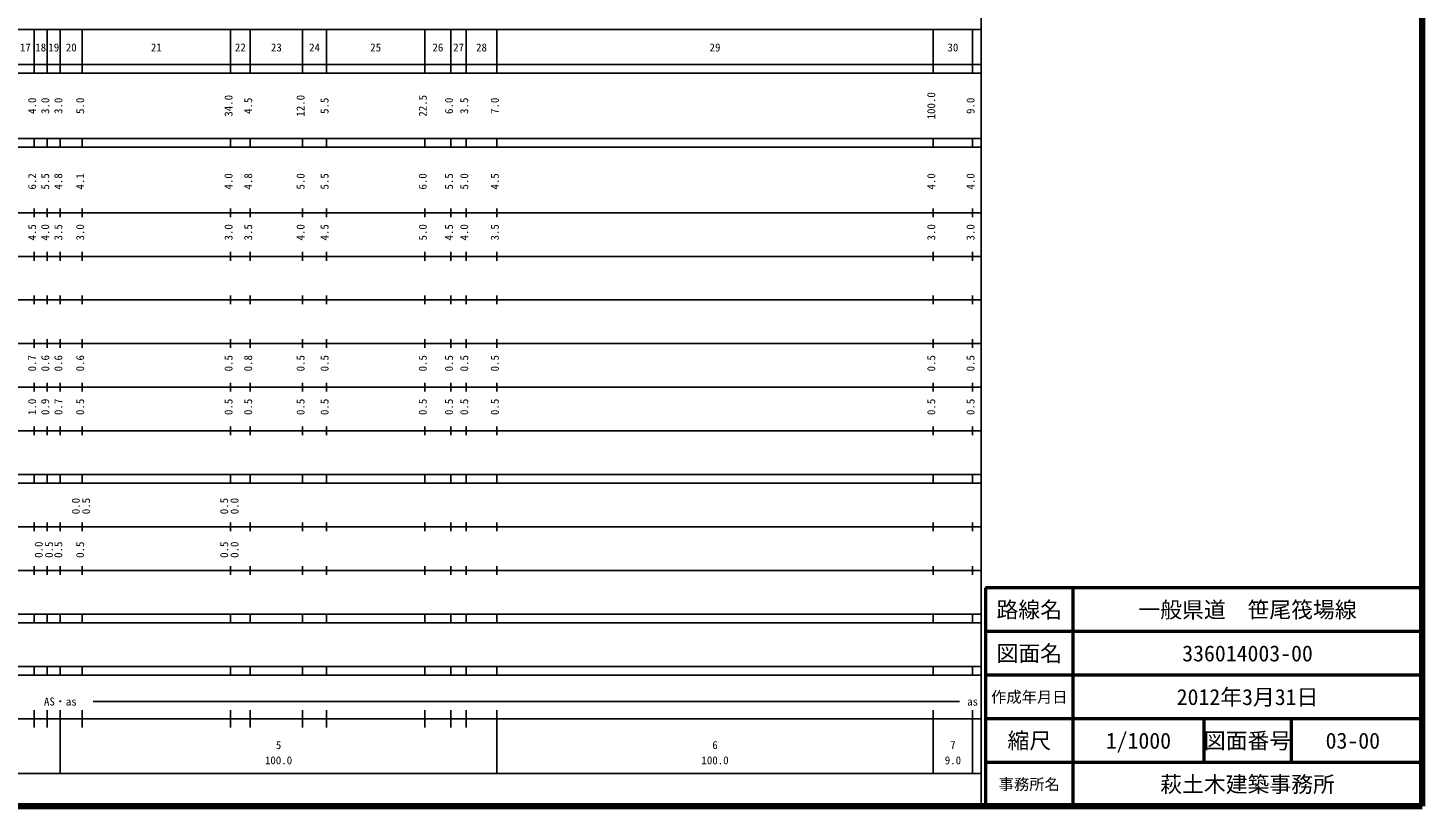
# Model space of a CAD drawing. Units: millimetres on the paper, enlarged 1000 times. Extents: x 40000 to 680000, y 20000 to 380000.
# Drawn here: x 360569 to 680000, y 20000 to 198357 of the extents above; entities that cross this region are included whole.
import ezdxf
from ezdxf.enums import TextEntityAlignment as Align

# ---------------------------------------------------------------- set-up
doc = ezdxf.new("R2010")
doc.units = ezdxf.units.MM
doc.header["$LTSCALE"] = 1000
for name, color, linetype, lineweight in [('M-TTL', 2, 'Continuous', 140), ('M-TTL-BAND', 7, 'Continuous', 25), ('M-TTL-FRAM', 2, 'Continuous', 50), ('M-TTL-LINE', 7, 'Continuous', 50)]:
    doc.layers.add(name, color=color, linetype=linetype, lineweight=lineweight)
doc.layers.add('M-TTL-TXT', color=7, linetype='Continuous')
doc.styles.add('ＭＳ ゴシック', font='')
doc.styles.get('ＭＳ ゴシック').set_extended_font_data('MS Gothic')

msp = doc.modelspace()

# ---------------------------------------------------------------- linework, layer by layer
at = {"layer": 'M-TTL'}
for p, q in [((680000, 20000), (680000, 380000)), ((40000, 20000), (680000, 20000))]:
    msp.add_line(p, q, dxfattribs=at)
at = {"layer": 'M-TTL-BAND'}
for p, q in [((579000, 20000), (579000, 370000)), ((68000, 198000), (579000, 198000)), ((362000, 188000), (362000, 198000)), ((365000, 188000), (365000, 198000)), ((368000, 188000), (368000, 198000)), ((373000, 188000), (373000, 198000)), ((407000, 188000), (407000, 198000)), ((411500, 188000), (411500, 198000)), ((423500, 188000), (423500, 198000)), ((429000, 188000), (429000, 198000)), ((451500, 188000), (451500, 198000)), ((457500, 188000), (457500, 198000)), ((461000, 188000), (461000, 198000)), ((468000, 188000), (468000, 198000)), ((568000, 188000), (568000, 198000)), ((577000, 188000), (577000, 198000)), ((40000, 190000), (579000, 190000)), ((40000, 188000), (579000, 188000)), ((40000, 173000), (579000, 173000)), ((362000, 171000), (362000, 173000)), ((365000, 171000), (365000, 173000)), ((368000, 171000), (368000, 173000)), ((373000, 171000), (373000, 173000)), ((407000, 171000), (407000, 173000)), ((411500, 171000), (411500, 173000)), ((423500, 171000), (423500, 173000)), ((429000, 171000), (429000, 173000)), ((451500, 171000), (451500, 173000)), ((457500, 171000), (457500, 173000)), ((461000, 171000), (461000, 173000)), ((468000, 171000), (468000, 173000)), ((568000, 171000), (568000, 173000)), ((577000, 171000), (577000, 173000)), ((40000, 171000), (579000, 171000)), ((362000, 155000), (362000, 157000)), ((365000, 155000), (365000, 157000)), ((368000, 155000), (368000, 157000)), ((373000, 155000), (373000, 157000)), ((407000, 155000), (407000, 157000)), ((411500, 155000), (411500, 157000)), ((423500, 155000), (423500, 157000)), ((429000, 155000), (429000, 157000)), ((451500, 155000), (451500, 157000)), ((457500, 155000), (457500, 157000)), ((461000, 155000), (461000, 157000)), ((468000, 155000), (468000, 157000)), ((568000, 155000), (568000, 157000)), ((577000, 155000), (577000, 157000)), ((40000, 156000), (579000, 156000)), ((362000, 145000), (362000, 147000)), ((365000, 145000), (365000, 147000)), ((368000, 145000), (368000, 147000)), ((373000, 145000), (373000, 147000)), ((407000, 145000), (407000, 147000)), ((411500, 145000), (411500, 147000)), ((423500, 145000), (423500, 147000)), ((429000, 145000), (429000, 147000)), ((451500, 145000), (451500, 147000)), ((457500, 145000), (457500, 147000)), ((461000, 145000), (461000, 147000)), ((468000, 145000), (468000, 147000)), ((568000, 145000), (568000, 147000)), ((577000, 145000), (577000, 147000)), ((46000, 146000), (579000, 146000)), ((52000, 136000), (579000, 136000)), ((362000, 135000), (362000, 137000)), ((365000, 135000), (365000, 137000)), ((368000, 135000), (368000, 137000)), ((373000, 135000), (373000, 137000)), ((407000, 135000), (407000, 137000)), ((411500, 135000), (411500, 137000)), ((423500, 135000), (423500, 137000)), ((429000, 135000), (429000, 137000)), ((451500, 135000), (451500, 137000)), ((457500, 135000), (457500, 137000)), ((461000, 135000), (461000, 137000)), ((468000, 135000), (468000, 137000)), ((568000, 135000), (568000, 137000)), ((577000, 135000), (577000, 137000)), ((46000, 126000), (579000, 126000)), ((362000, 125000), (362000, 127000)), ((365000, 125000), (365000, 127000)), ((368000, 125000), (368000, 127000)), ((373000, 125000), (373000, 127000)), ((407000, 125000), (407000, 127000)), ((411500, 125000), (411500, 127000)), ((423500, 125000), (423500, 127000)), ((429000, 125000), (429000, 127000)), ((451500, 125000), (451500, 127000)), ((457500, 125000), (457500, 127000)), ((461000, 125000), (461000, 127000)), ((468000, 125000), (468000, 127000)), ((568000, 125000), (568000, 127000)), ((577000, 125000), (577000, 127000)), ((52000, 116000), (579000, 116000)), ((362000, 115000), (362000, 117000)), ((365000, 115000), (365000, 117000)), ((368000, 115000), (368000, 117000)), ((373000, 115000), (373000, 117000)), ((407000, 115000), (407000, 117000)), ((411500, 115000), (411500, 117000)), ((423500, 115000), (423500, 117000)), ((429000, 115000), (429000, 117000)), ((451500, 115000), (451500, 117000)), ((457500, 115000), (457500, 117000)), ((461000, 115000), (461000, 117000)), ((468000, 115000), (468000, 117000)), ((568000, 115000), (568000, 117000)), ((577000, 115000), (577000, 117000)), ((46000, 106000), (579000, 106000)), ((362000, 105000), (362000, 107000)), ((365000, 105000), (365000, 107000)), ((368000, 105000), (368000, 107000)), ((373000, 105000), (373000, 107000)), ((407000, 105000), (407000, 107000)), ((411500, 105000), (411500, 107000)), ((423500, 105000), (423500, 107000)), ((429000, 105000), (429000, 107000)), ((451500, 105000), (451500, 107000)), ((457500, 105000), (457500, 107000)), ((461000, 105000), (461000, 107000)), ((468000, 105000), (468000, 107000)), ((568000, 105000), (568000, 107000)), ((577000, 105000), (577000, 107000)), ((40000, 96000), (579000, 96000)), ((362000, 94000), (362000, 96000)), ((365000, 94000), (365000, 96000)), ((368000, 94000), (368000, 96000)), ((373000, 94000), (373000, 96000)), ((407000, 94000), (407000, 96000)), ((411500, 94000), (411500, 96000)), ((423500, 94000), (423500, 96000)), ((429000, 94000), (429000, 96000)), ((451500, 94000), (451500, 96000)), ((457500, 94000), (457500, 96000)), ((461000, 94000), (461000, 96000)), ((468000, 94000), (468000, 96000)), ((568000, 94000), (568000, 96000)), ((577000, 94000), (577000, 96000)), ((40000, 94000), (579000, 94000)), ((49000, 84000), (579000, 84000)), ((362000, 83000), (362000, 85000)), ((365000, 83000), (365000, 85000)), ((368000, 83000), (368000, 85000)), ((373000, 83000), (373000, 85000)), ((407000, 83000), (407000, 85000)), ((411500, 83000), (411500, 85000)), ((423500, 83000), (423500, 85000)), ((429000, 83000), (429000, 85000)), ((451500, 83000), (451500, 85000)), ((457500, 83000), (457500, 85000)), ((461000, 83000), (461000, 85000)), ((468000, 83000), (468000, 85000)), ((568000, 83000), (568000, 85000)), ((577000, 83000), (577000, 85000)), ((40000, 74000), (579000, 74000)), ((362000, 73000), (362000, 75000)), ((365000, 73000), (365000, 75000)), ((368000, 73000), (368000, 75000)), ((373000, 73000), (373000, 75000)), ((407000, 73000), (407000, 75000)), ((411500, 73000), (411500, 75000)), ((423500, 73000), (423500, 75000)), ((429000, 73000), (429000, 75000)), ((451500, 73000), (451500, 75000)), ((457500, 73000), (457500, 75000)), ((461000, 73000), (461000, 75000)), ((468000, 73000), (468000, 75000)), ((568000, 73000), (568000, 75000)), ((577000, 73000), (577000, 75000)), ((40000, 64000), (579000, 64000)), ((362000, 62000), (362000, 64000)), ((365000, 62000), (365000, 64000)), ((368000, 62000), (368000, 64000)), ((373000, 62000), (373000, 64000)), ((407000, 62000), (407000, 64000)), ((411500, 62000), (411500, 64000)), ((423500, 62000), (423500, 64000)), ((429000, 62000), (429000, 64000)), ((451500, 62000), (451500, 64000)), ((457500, 62000), (457500, 64000)), ((461000, 62000), (461000, 64000)), ((468000, 62000), (468000, 64000)), ((568000, 62000), (568000, 64000)), ((577000, 62000), (577000, 64000)), ((40000, 62000), (579000, 62000)), ((40000, 52000), (579000, 52000)), ((362000, 50000), (362000, 52000)), ((365000, 50000), (365000, 52000)), ((368000, 50000), (368000, 52000)), ((373000, 50000), (373000, 52000)), ((407000, 50000), (407000, 52000)), ((411500, 50000), (411500, 52000)), ((423500, 50000), (423500, 52000)), ((429000, 50000), (429000, 52000)), ((451500, 50000), (451500, 52000)), ((457500, 50000), (457500, 52000)), ((461000, 50000), (461000, 52000)), ((468000, 50000), (468000, 52000)), ((568000, 50000), (568000, 52000)), ((577000, 50000), (577000, 52000)), ((40000, 50000), (579000, 50000)), ((362000, 38000), (362000, 42000)), ((365000, 38000), (365000, 42000)), ((368000, 27500), (368000, 42000)), ((373000, 38000), (373000, 42000)), ((375500, 44000), (574000, 44000)), ((407000, 38000), (407000, 42000)), ((411500, 38000), (411500, 42000)), ((423500, 38000), (423500, 42000)), ((429000, 38000), (429000, 42000)), ((451500, 38000), (451500, 42000)), ((457500, 38000), (457500, 42000)), ((461000, 38000), (461000, 42000)), ((468000, 27500), (468000, 42000)), ((568000, 27500), (568000, 42000)), ((577000, 27500), (577000, 42000)), ((40000, 40000), (579000, 40000)), ((68000, 27500), (579000, 27500))]:
    msp.add_line(p, q, dxfattribs=at)
at = {"layer": 'M-TTL-FRAM'}
for p, q in [((680000, 70000), (580000, 70000)), ((580000, 70000), (580000, 20000))]:
    msp.add_line(p, q, dxfattribs=at)
at = {"layer": 'M-TTL-LINE'}
for p, q in [((600000, 70000), (600000, 20000)), ((680000, 60000), (580000, 60000)), ((680000, 50000), (580000, 50000)), ((680000, 40000), (580000, 40000)), ((630000, 40000), (630000, 30000)), ((650000, 40000), (650000, 30000)), ((680000, 30000), (580000, 30000))]:
    msp.add_line(p, q, dxfattribs=at)

# ---------------------------------------------------------------- texts
at = {"layer": 'M-TTL-BAND', "style": 'ＭＳ ゴシック'}
for s, p in [('17', (360000, 192405)), ('18', (363500, 192405)), ('19', (366500, 192405)), ('20', (370500, 192405)), ('21', (390000, 192405)), ('22', (409250, 192405)), ('23', (417500, 192405)), ('24', (426250, 192405)), ('25', (440250, 192405)), ('26', (454500, 192405)), ('27', (459250, 192405)), ('28', (464500, 192405)), ('29', (518000, 192405)), ('30', (572500, 192405)), ('AS・as', (368000, 42500)), ('as', (577000, 42500)), ('5', (418000, 32523)), ('6', (518000, 32523)), ('7', (572500, 32523)), ('100.0', (418000, 29033)), ('100.0', (518000, 29033)), ('9.0', (572500, 29033))]:
    msp.add_text(s, height=1833, dxfattribs=at).set_placement(p, align=Align.BOTTOM_CENTER)
for s, p in [('4.0', (363000, 180500)), ('3.0', (366000, 180500)), ('3.0', (369000, 180500)), ('5.0', (374000, 180500)), ('34.0', (408000, 180500)), ('4.5', (412500, 180500)), ('12.0', (424500, 180500)), ('5.5', (430000, 180500)), ('22.5', (452500, 180500)), ('6.0', (458500, 180500)), ('3.5', (462000, 180500)), ('7.0', (469000, 180500)), ('100.0', (569000, 180500)), ('9.0', (578000, 180500)), ('6.2', (363000, 163174)), ('5.5', (366000, 163174)), ('4.8', (369000, 163174)), ('4.1', (374000, 163174)), ('4.0', (408000, 163174)), ('4.8', (412500, 163174)), ('5.0', (424500, 163174)), ('5.5', (430000, 163174)), ('6.0', (452500, 163174)), ('5.5', (458500, 163174)), ('5.0', (462000, 163174)), ('4.5', (469000, 163174)), ('4.0', (569000, 163174)), ('4.0', (578000, 163174)), ('4.5', (363000, 151500)), ('4.0', (366000, 151500)), ('3.5', (369000, 151500)), ('3.0', (374000, 151500)), ('3.0', (408000, 151500)), ('3.5', (412500, 151500)), ('4.0', (424500, 151500)), ('4.5', (430000, 151500)), ('5.0', (452500, 151500)), ('4.5', (458500, 151500)), ('4.0', (462000, 151500)), ('3.5', (469000, 151500)), ('3.0', (569000, 151500)), ('3.0', (578000, 151500)), ('0.7', (363000, 121500)), ('0.6', (366000, 121500)), ('0.6', (369000, 121500)), ('0.6', (374000, 121500)), ('0.5', (408000, 121500)), ('0.8', (412500, 121500)), ('0.5', (424500, 121500)), ('0.5', (430000, 121500)), ('0.5', (452500, 121500)), ('0.5', (458500, 121500)), ('0.5', (462000, 121500)), ('0.5', (469000, 121500)), ('0.5', (569000, 121500)), ('0.5', (578000, 121500)), ('1.0', (363000, 111500)), ('0.9', (366000, 111500)), ('0.7', (369000, 111500)), ('0.5', (374000, 111500)), ('0.5', (408000, 111500)), ('0.5', (412500, 111500)), ('0.5', (424500, 111500)), ('0.5', (430000, 111500)), ('0.5', (452500, 111500)), ('0.5', (458500, 111500)), ('0.5', (462000, 111500)), ('0.5', (469000, 111500)), ('0.5', (569000, 111500)), ('0.5', (578000, 111500)), ('0.0', (373000, 88764)), ('0.5', (375370, 88764)), ('0.5', (407000, 88764)), ('0.0', (409370, 88764)), ('0.0', (364500, 78764)), ('0.5', (366870, 78764)), ('0.5', (369000, 78764)), ('0.5', (374000, 78764)), ('0.5', (407000, 78764)), ('0.0', (409370, 78764))]:
    msp.add_text(s, height=1833, rotation=90, dxfattribs=at).set_placement(p, align=Align.BOTTOM_CENTER)
at = {"layer": 'M-TTL-TXT', "style": 'ＭＳ ゴシック'}
for s, height, p in [('路線名', 3666, (590000, 65000)), ('路線名', 3666, (590000, 65000)), ('一般県道\u3000笹尾筏場線', 3666, (640000, 65000)), ('図面名', 3666, (590000, 55000)), ('図面名', 3666, (590000, 55000)), ('336014003-00', 3666, (640000, 55000)), ('作成年月日', 2566, (590000, 45000)), ('作成年月日', 2566, (590000, 45000)), ('2012年3月31日', 3666, (640000, 45000)), ('縮尺', 3666, (590000, 35000)), ('縮尺', 3666, (590000, 35000)), ('1/1000', 3666, (615000, 35000)), ('図面番号', 3666, (640000, 35000)), ('図面番号', 3666, (640000, 35000)), ('03-00', 3666, (664125, 35000)), ('事務所名', 2566, (590000, 25000)), ('事務所名', 2566, (590000, 25000)), ('萩土木建築事務所', 3666, (640000, 25000))]:
    msp.add_text(s, height=height, dxfattribs=at).set_placement(p, align=Align.MIDDLE_CENTER)

doc.saveas('drawing.dxf')
